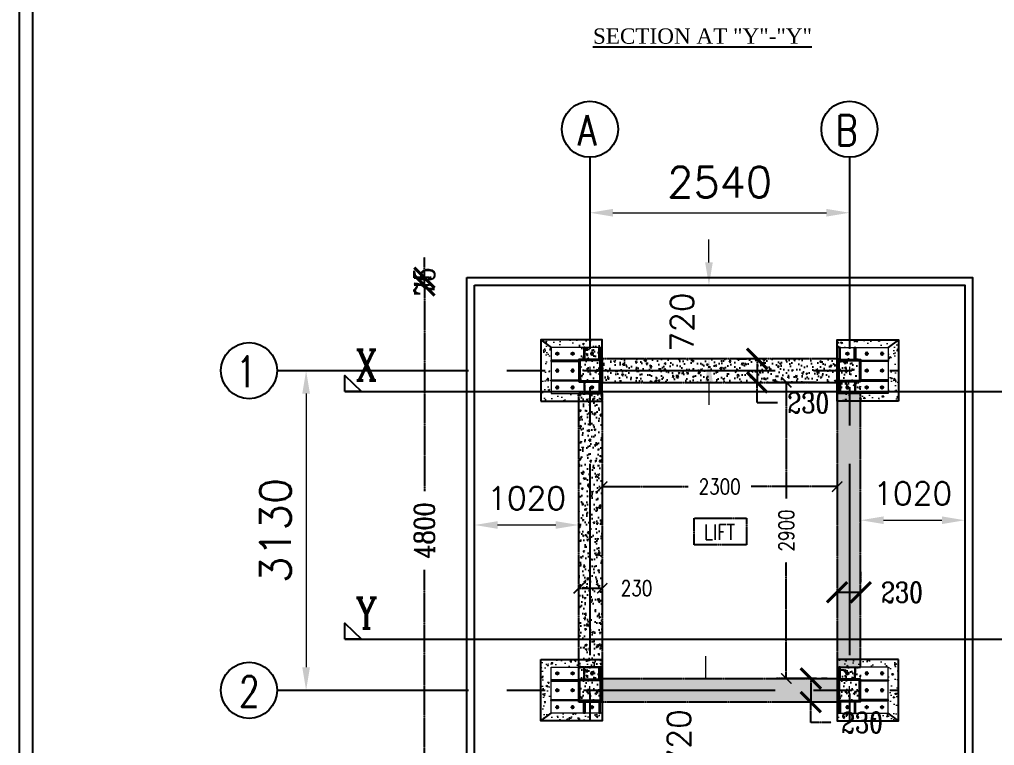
# Model space of a CAD drawing. Header units: millimetres. Extents: x 718890 to 734392, y -300108 to -278291.
# Drawn here: x 718890 to 728436, y -296239 to -289130 of the extents above; entities that cross this region are included whole.
import ezdxf
from ezdxf.enums import TextEntityAlignment as Align
from ezdxf.lldxf.tags import DXFTag

# ---------------------------------------------------------------- set-up
doc = ezdxf.new("R2010")
doc.units = ezdxf.units.MM
doc.header["$MEASUREMENT"] = 0
doc.header["$PDMODE"] = 2
doc.linetypes.add('CENTER', pattern=[2, 1.25, -0.25, 0.25, -0.25])
doc.linetypes.add('CENTER2', pattern=[1.125, 0.75, -0.125, 0.125, -0.125])
for name, color, linetype in [('CEN', 1, 'CENTER2'), ('col', 7, 'Continuous'), ('COLUMN', 1, 'Continuous'), ('HATCH', 8, 'Continuous')]:
    doc.layers.add(name, color=color, linetype=linetype)
for name, color, linetype, lineweight in [('CENTER.', 1, 'CENTER', 15), ('COL.', 6, 'Continuous', 25), ('DIM', 37, 'Continuous', 13), ('FOOTING', 6, 'Continuous', 18), ('Grid', 8, 'Continuous', 9), ('PCC', 4, 'Continuous', 30), ('PLATE.', 1, 'Continuous', 20), ('TEXT', 7, 'Continuous', 15)]:
    doc.layers.add(name, color=color, linetype=linetype, lineweight=lineweight)
doc.styles.add('ROMANS', font='complex.shx', dxfattribs={"width": 0.8})
doc.styles.add('RS', font='romans.shx')
doc.styles.add('simlex -0.8', font='simplex8.shx', dxfattribs={"width": 0.8})
doc.styles.add('text', font='complex.shx', dxfattribs={"width": 0.8})
doc.styles.add('TIMESNEWROMAN', font='times.ttf')
tags = doc.linetypes.add('HIDDEN', pattern=[0.375, 0.25, -0.125]).pattern_tags.tags
tags[6:7] = [DXFTag(74, 4), DXFTag(75, 0), DXFTag(340, '0'), DXFTag(46, 1.0), DXFTag(50, 0.0), DXFTag(44, 0.0), DXFTag(45, 0.0)]
tags[4:5] = [DXFTag(74, 4), DXFTag(75, 0), DXFTag(340, '0'), DXFTag(46, 1.0), DXFTag(50, 0.0), DXFTag(44, 0.0), DXFTag(45, 0.0)]
doc.dimstyles.new('DIM-150', dxfattribs={"dimscale": 150, "dimtxt": 3, "dimasz": 2, "dimexe": 0.625, "dimexo": 0.625, "dimgap": 1, "dimtad": 1, "dimdec": 0, "dimzin": 0, "dimdsep": 46, "dimtxsty": 'RS', "dimcen": 1.5, "dimclrd": 5, "dimclre": 5, "dimclrt": 6, "dimadec": 0, "dimazin": 0, "dimtfac": 1, "dimtdec": 0, "dimtofl": 0, "dimtmove": 0, "dimatfit": 3, "dimfxl": 1, "dimtolj": 1, "dimtzin": 0, "dimlwd": -1, "dimlwe": -1, "dimarcsym": 0})
doc.dimstyles.new('ROMANS', dxfattribs={"dimscale": 100, "dimtxt": 2, "dimasz": 2, "dimexe": 1, "dimexo": 2, "dimgap": 1, "dimtad": 0, "dimtoh": 1, "dimdec": 0, "dimdsep": 46, "dimtxsty": 'ROMANS', "dimblk": 'ARCHTICK', "dimcen": 0, "dimclrd": 8, "dimclre": 8, "dimclrt": 6, "dimadec": 0, "dimazin": 0, "dimtfac": 1, "dimtdec": 0, "dimtix": 1, "dimtmove": 1, "dimatfit": 3, "dimldrblk": 'ARCHTICK', "dimfxl": 1, "dimtolj": 1, "dimtzin": 0, "dimarcsym": 0})
pattern_1 = [(70, (32296.87, -4498.11), (-77.529693, 131.87473), [15, -165]), (15, (32296.87, -4498.11), (61.563626, 169.144672), [12, -132]), (120.451445, (32308.46, -4495), (-139.09332, -37.269942), [12.748038, -140.228422]), (66.1842, (32283.19, -4460.52), (-102.872525, 205.112867), [22.5, -247.5]), (11.1842, (32283.19, -4460.52), (109.02535, 247.009055), [18, -198]), (116.635645, (32300.84, -4457.03), (-211.897875, -41.89619), [19.12206, -210.342634]), (41, (32305.4, -4463.08), (-3.87486, 152.927378), [15, -165]), (346, (32305.4, -4463.08), (135.847724, 118.090625), [12, -132]), (91.451445, (32317.04, -4465.98), (-139.722585, 34.836753), [12.748038, -140.228422]), (57.5, (32296.87, -4498.11), (-20.4859755, 63.3953627), [0, -130.4, 0, -134, 0, -132.5]), (27.5, (32296.87, -4498.11), (22.4615506, 92.120171), [0, -76.4, 0, -127.4, 0, -50.5]), (347.5, (32254.957, -4513.366), (101.868645, 32.276676), [0, -50, 0, -156, 0, -207]), (337.5, (32236.16, -4520.21), (102.755564, 58.705866), [0, -65, 0, -103.6, 0, -147])]

# ---------------------------------------------------------------- blocks, each defined once
blk = doc.blocks.new('*D72')
at = {"layer": 'DEFPOINTS', "color": 0, "ltscale": 0.5, "transparency": 16777216}
for p in [(727015.4, -291022.5), (724475.4, -291446.3), (727015.4, -291446.3)]:
    blk.add_point(p, dxfattribs=at)
at = {"layer": 'Grid', "color": 5, "ltscale": 0.5, "transparency": 16777216}
for p, q in [((724475.4, -291352.6), (724475.4, -290928.7)), ((727015.4, -291352.6), (727015.4, -290928.7)), ((724700.4, -291022.5), (726790.4, -291022.5))]:
    blk.add_line(p, q, dxfattribs=at)
for points in [[(724700.4, -290985), (724700.4, -291060), (724475.4, -291022.5)], [(726790.4, -290985), (726790.4, -291060), (727015.4, -291022.5)]]:
    blk.add_solid(points, dxfattribs=at)
at = {"layer": 'Grid', "color": 6, "lineweight": -3, "ltscale": 0.5, "transparency": 16777216, "insert": (725745.4, -290722.5), "char_height": 300, "attachment_point": 5, "style": 'RS'}
blk.add_mtext('\\A1;2540', dxfattribs=at)
blk = doc.blocks.new('*D73')
at = {"layer": 'DEFPOINTS', "color": 0, "ltscale": 0.5, "transparency": 16777216}
for p in [(722942.2, -292568.1), (721696.2, -295698.1), (722902.6, -295698.1)]:
    blk.add_point(p, dxfattribs=at)
at = {"layer": 'Grid', "color": 5, "ltscale": 0.5, "transparency": 16777216}
for p, q in [((722848.5, -292568.1), (721602.5, -292568.1)), ((721696.2, -292793.1), (721696.2, -295473.1)), ((722808.9, -295698.1), (721602.5, -295698.1))]:
    blk.add_line(p, q, dxfattribs=at)
for points in [[(721658.7, -292793.1), (721733.7, -292793.1), (721696.2, -292568.1)], [(721658.7, -295473.1), (721733.7, -295473.1), (721696.2, -295698.1)]]:
    blk.add_solid(points, dxfattribs=at)
at = {"layer": 'Grid', "color": 6, "lineweight": -3, "ltscale": 0.5, "transparency": 16777216, "insert": (721396.2, -294133.1), "char_height": 300, "attachment_point": 5, "rotation": 90, "style": 'RS'}
blk.add_mtext('\\A1;3130', dxfattribs=at)
blk = doc.blocks.new('A$C7E102109')
blk.add_circle((0, 0), 11)
at = {"layer": 'CENTER.'}
for p, q in [((-19.25, 0), (19.25, 0)), ((0, 19.25), (0, -19.25))]:
    blk.add_line(p, q, dxfattribs=at)
blk = doc.blocks.new('A$C804251d2')
at = {"layer": 'CENTER.'}
for p, q in [((-40.5, 0), (40.5, 0)), ((0, 40.5), (0, -40.5))]:
    blk.add_line(p, q, dxfattribs=at)
at = {"layer": 'COL.', "color": 3}
for points in [[(-110, -110), (110, -110), (110, 110), (-110, 110)], [(-100, -100), (100, -100), (100, 100), (-100, 100)]]:
    blk.add_lwpolyline(points, close=True, dxfattribs=at)
blk = doc.blocks.new('A$Cd4010b4f')
at = {"lineweight": 0}
h = blk.add_hatch(dxfattribs=at)
h.set_pattern_fill('AR-CONC', color=251, style=0)
h.set_pattern_definition([(50, (-2650.02, -4343.46), (182.1847, -15.939), [19.05, -209.55]), (355, (-2650.02, -4343.46), (-35.2434, 191.057), [15.24, -167.6406]), (100.4514, (-2634.84, -4344.79), (146.941, 175.118), [16.19, -178.09]), (46.184, (-2650.02, -4292.66), (271.079, -42.042), [28.575, -314.325]), (96.6356, (-2627.43, -4296.16), (237.404, 247.426), [24.285, -267.136]), (351.184, (-2650.02, -4292.66), (237.404, 247.426), [22.86, -251.46]), (21, (-2624.62, -4305.36), (151.6144, -102.265), [19.05, -209.55]), (326, (-2624.62, -4305.36), (61.802, 184.188), [15.24, -167.64]), (71.4514, (-2611.99, -4313.88), (213.4164, 81.923), [16.19, -178.09]), (37.5, (-2650.023, -4343.46), (3.0886, 84.555), [0, -165.608, 0, -170.18, 0, -168.275]), (7.5, (-2650.02, -4343.46), (66.8197, 100.1806), [0, -97.028, 0, -161.798, 0, -64.135]), (327.5, (-2706.665, -4343.46), (135.5906, -5.72874), [0, -63.5, 0, -198.12, 0, -262.89]), (317.5, (-2732.07, -4343.46), (148.1292, 25.4265), [0, -82.55, 0, -131.572, 0, -186.69])])
h.paths.add_polyline_path([(120, 300), (-467.5, 300), (-392.5, 225), (120, 225)])
h.paths.add_polyline_path([(-380, 225), (-480, 300), (-480, -300), (-380, -225)])
h.paths.add_polyline_path([(120, -225), (-380, -225), (-455, -300), (120, -300)])
at = {"layer": 'COL.'}
h = blk.add_hatch(dxfattribs=at)
h.set_pattern_fill('ANSI31', color=252, scale=19, style=0)
h.set_pattern_definition([(45, (-282509.7268, -52155.0673), (-1.679378605, 1.679378605), [])])
h.paths.add_polyline_path([(-59, 110), (-51, 110), (-51, 225), (-59, 225)])
h = blk.add_hatch(dxfattribs=at)
h.set_pattern_fill('ANSI31', color=252, scale=19, style=0)
h.set_pattern_definition([(45, (-282509.7268, -52145.0673), (-1.679378605, 1.679378605), [])])
h.paths.add_polyline_path([(99, 110), (91, 110), (91, 225), (99, 225)])
h = blk.add_hatch(dxfattribs=at)
h.set_pattern_fill('ANSI31', color=252, scale=19, style=0)
h.set_pattern_definition([(135, (52100.0673, -282358.7268), (-1.679378605, -1.679378605), [])])
h.paths.add_polyline_path([(-110, 92), (-110, 100), (-380, 100), (-380, 92)])
h = blk.add_hatch(dxfattribs=at)
h.set_pattern_fill('ANSI31', color=252, scale=19, style=0)
h.set_pattern_definition([(225, (52100.0673, 282358.7268), (-1.679378605, 1.679378605), [])])
h.paths.add_polyline_path([(-110, -100), (-110, -92), (-380, -92), (-380, -100)])
h = blk.add_hatch(dxfattribs=at)
h.set_pattern_fill('ANSI31', color=252, scale=19, style=0)
h.set_pattern_definition([(315, (-282509.7268, 52130.0673), (-1.679378605, -1.679378605), [])])
h.paths.add_polyline_path([(-59, -110), (-51, -110), (-51, -225), (-59, -225)])
h = blk.add_hatch(dxfattribs=at)
h.set_pattern_fill('ANSI31', color=252, scale=19, style=0)
h.set_pattern_definition([(315, (-282509.7268, 52120.0673), (-1.679378605, -1.679378605), [])])
h.paths.add_polyline_path([(99, -110), (91, -110), (91, -225), (99, -225)])
at = {"color": 253}
blk.add_line((-480, 300), (-380, 225), dxfattribs=at)
at = {"color": 251, "lineweight": -3}
blk.add_lwpolyline([(-480, -300), (120, -300), (120, 300), (-480, 300)], close=True, dxfattribs=at)
at = {"color": 6}
for points in [[(-59, 110), (-51, 110), (-51, 225), (-59, 225)], [(99, 110), (91, 110), (91, 225), (99, 225)], [(-110, 92), (-110, 100), (-380, 100), (-380, 92)], [(-110, -92), (-110, -100), (-380, -100), (-380, -92)], [(99, -110), (91, -110), (91, -225), (99, -225)]]:
    blk.add_lwpolyline(points, close=True, dxfattribs=at)
at = {"layer": 'PLATE.'}
blk.add_lwpolyline([(-380, -225), (120, -225), (120, 225), (-380, 225)], close=True, dxfattribs=at)
for name, p in [('A$C7E102109', (-320, 165)), ('A$C7E102109', (-170, 165)), ('A$C804251d2', (0, 0))]:
    blk.add_blockref(name, p)
at = {"xscale": -1}
blk.add_blockref('A$C7E102109', (20, 165), dxfattribs=at)
for p, rotation in [((-320, 0), 90), ((-170, 0), 90), ((-320, -165), 180), ((-170, -165), 180)]:
    blk.add_blockref('A$C7E102109', p, dxfattribs=dict(at, rotation=rotation))
at = {"rotation": 180}
blk.add_blockref('A$C7E102109', (20, -165), dxfattribs=at)
blk = doc.blocks.new('*D74')
at = {"layer": 'DEFPOINTS', "color": 0, "ltscale": 0.5, "transparency": 16777216}
for p in [(727125.4, -293938.1), (728145.4, -293938.1), (728145.4, -294033.1)]:
    blk.add_point(p, dxfattribs=at)
at = {"layer": 'Grid', "color": 5, "ltscale": 0.5, "transparency": 16777216}
for p, q in [((727125.4, -294031.9), (727125.4, -294126.9)), ((727350.4, -294033.1), (727920.4, -294033.1)), ((728145.4, -294031.9), (728145.4, -294126.9))]:
    blk.add_line(p, q, dxfattribs=at)
for points in [[(727350.4, -293995.6), (727350.4, -294070.6), (727125.4, -294033.1)], [(727920.4, -293995.6), (727920.4, -294070.6), (728145.4, -294033.1)]]:
    blk.add_solid(points, dxfattribs=at)
at = {"layer": 'Grid', "color": 6, "lineweight": -3, "ltscale": 0.5, "transparency": 16777216, "insert": (727635.4, -293770.6), "char_height": 225, "attachment_point": 5, "style": 'RS'}
blk.add_mtext('\\A1;1020', dxfattribs=at)
blk = doc.blocks.new('*D75')
at = {"layer": 'DEFPOINTS', "color": 0, "ltscale": 0.5, "transparency": 16777216}
for p in [(723345.4, -293864.7), (724365.4, -293864.7), (724365.4, -294079.7)]:
    blk.add_point(p, dxfattribs=at)
at = {"layer": 'Grid', "color": 5, "ltscale": 0.5, "transparency": 16777216}
for p, q in [((723345.4, -293958.4), (723345.4, -294173.4)), ((724365.4, -293958.4), (724365.4, -294173.4)), ((723570.4, -294079.7), (724140.4, -294079.7))]:
    blk.add_line(p, q, dxfattribs=at)
for points in [[(723570.4, -294042.2), (723570.4, -294117.2), (723345.4, -294079.7)], [(724140.4, -294042.2), (724140.4, -294117.2), (724365.4, -294079.7)]]:
    blk.add_solid(points, dxfattribs=at)
at = {"layer": 'Grid', "color": 6, "lineweight": -3, "ltscale": 0.5, "transparency": 16777216, "insert": (723855.4, -293817.2), "char_height": 225, "attachment_point": 5, "style": 'RS'}
blk.add_mtext('\\A1;1020', dxfattribs=at)
blk = doc.blocks.new('*D76')
at = {"layer": 'DEFPOINTS', "color": 0, "ltscale": 0.5, "transparency": 16777216}
for p in [(725640.4, -291733.1), (725745.4, -291733.1), (725745.4, -292453.1)]:
    blk.add_point(p, dxfattribs=at)
at = {"layer": 'Grid', "color": 5, "ltscale": 0.5, "transparency": 16777216}
for p, q in [((725640.4, -291508.1), (725640.4, -291283.1)), ((725651.7, -291733.1), (725546.7, -291733.1)), ((725651.7, -292453.1), (725546.7, -292453.1)), ((725640.4, -292678.1), (725640.4, -292903.1))]:
    blk.add_line(p, q, dxfattribs=at)
for points in [[(725602.9, -291508.1), (725677.9, -291508.1), (725640.4, -291733.1)], [(725602.9, -292678.1), (725677.9, -292678.1), (725640.4, -292453.1)]]:
    blk.add_solid(points, dxfattribs=at)
at = {"layer": 'Grid', "color": 6, "lineweight": -3, "ltscale": 0.5, "transparency": 16777216, "insert": (725377.9, -292093.1), "char_height": 225, "attachment_point": 5, "rotation": 90, "style": 'RS'}
blk.add_mtext('\\A1;720', dxfattribs=at)
blk = doc.blocks.new('*D77')
at = {"layer": 'DEFPOINTS', "color": 0, "ltscale": 0.5, "transparency": 16777216}
for p in [(725904.8, -295813.1), (725609.8, -296533.1), (725904.8, -296533.1)]:
    blk.add_point(p, dxfattribs=at)
at = {"layer": 'Grid', "color": 5, "ltscale": 0.5, "transparency": 16777216}
for p, q in [((725609.8, -295588.1), (725609.8, -295363.1)), ((725811.1, -295813.1), (725516.1, -295813.1)), ((725811.1, -296533.1), (725516.1, -296533.1)), ((725609.8, -296758.1), (725609.8, -296983.1))]:
    blk.add_line(p, q, dxfattribs=at)
for points in [[(725572.3, -295588.1), (725647.3, -295588.1), (725609.8, -295813.1)], [(725572.3, -296758.1), (725647.3, -296758.1), (725609.8, -296533.1)]]:
    blk.add_solid(points, dxfattribs=at)
at = {"layer": 'Grid', "color": 6, "lineweight": -3, "ltscale": 0.5, "transparency": 16777216, "insert": (725347.3, -296173.1), "char_height": 225, "attachment_point": 5, "rotation": 90, "style": 'RS'}
blk.add_mtext('\\A1;720', dxfattribs=at)
blk = doc.blocks.new('_ArchTick')
at = {"color": 0, "linetype": 'ByBlock', "const_width": 0.15}
blk.add_lwpolyline([(-0.5, -0.5), (0.5, 0.5)], dxfattribs=at)
blk = doc.blocks.new('*D94')
at = {"layer": 'CEN', "color": 8, "lineweight": -2, "ltscale": 0.5, "transparency": 16777216}
for p, q in [((726895.4, -294538.5), (726895.4, -294638.5)), ((727125.4, -294538.5), (727125.4, -294638.5)), ((726895.4, -294738.5), (727125.4, -294738.5))]:
    blk.add_line(p, q, dxfattribs=at)
at = {"layer": 'DEFPOINTS', "color": 0, "ltscale": 0.5, "transparency": 16777216}
for p in [(726895.4, -294738.5), (727125.4, -294738.5), (727125.4, -294738.5)]:
    blk.add_point(p, dxfattribs=at)
at = {"layer": 'CEN', "color": 8, "lineweight": -2, "ltscale": 0.5, "transparency": 16777216, "xscale": 200, "yscale": 200, "zscale": 200, "rotation": 180}
blk.add_blockref('_ArchTick', (726895.4, -294738.5), dxfattribs=at)
at = {"layer": 'CEN', "color": 8, "lineweight": -2, "ltscale": 0.5, "transparency": 16777216, "xscale": 200, "yscale": 200, "zscale": 200}
blk.add_blockref('_ArchTick', (727125.4, -294738.5), dxfattribs=at)
at = {"layer": 'CEN', "color": 6, "lineweight": -3, "ltscale": 0.5, "transparency": 16777216, "insert": (727530.4, -294738.5), "char_height": 200, "attachment_point": 5, "style": 'ROMANS'}
blk.add_mtext('\\A1;230', dxfattribs=at)
blk = doc.blocks.new('*D95')
at = {"layer": 'CEN', "color": 8, "lineweight": -2, "ltscale": 0.5, "transparency": 16777216}
for p, q in [((724365.4, -294569.6), (724365.4, -294599.6)), ((724595.4, -294569.6), (724595.4, -294599.6)), ((724365.4, -294699.6), (724595.4, -294699.6))]:
    blk.add_line(p, q, dxfattribs=at)
at = {"layer": 'DEFPOINTS', "color": 0, "ltscale": 0.5, "transparency": 16777216}
for p in [(724595.4, -294699.6), (724365.4, -294769.6), (724595.4, -294769.6)]:
    blk.add_point(p, dxfattribs=at)
at = {"layer": 'CEN', "color": 8, "lineweight": -2, "ltscale": 0.5, "transparency": 16777216, "xscale": 100, "yscale": 100, "zscale": 100, "rotation": 180}
blk.add_blockref('_ArchTick', (724365.4, -294699.6), dxfattribs=at)
at = {"layer": 'CEN', "color": 8, "lineweight": -2, "ltscale": 0.5, "transparency": 16777216, "xscale": 100, "yscale": 100, "zscale": 100}
blk.add_blockref('_ArchTick', (724595.4, -294699.6), dxfattribs=at)
at = {"layer": 'CEN', "color": 6, "lineweight": -3, "ltscale": 0.5, "transparency": 16777216, "insert": (724931.3, -294699.1), "char_height": 150, "attachment_point": 5, "style": 'ROMANS'}
blk.add_mtext('\\A1;230', dxfattribs=at)
blk = doc.blocks.new('*D96')
at = {"layer": 'CEN', "color": 8, "lineweight": -2, "ltscale": 0.5, "transparency": 16777216}
for p, q in [((725911.9, -292453.1), (726011.9, -292453.1)), ((726111.9, -292453.1), (726111.9, -292683.1)), ((725911.9, -292683.1), (726011.9, -292683.1)), ((726111.9, -292883.1), (726111.9, -292683.1)), ((726311.9, -292883.1), (726111.9, -292883.1))]:
    blk.add_line(p, q, dxfattribs=at)
at = {"layer": 'DEFPOINTS', "color": 0, "ltscale": 0.5, "transparency": 16777216}
for p in [(726111.9, -292453.1), (726111.9, -292683.1), (726111.9, -292683.1)]:
    blk.add_point(p, dxfattribs=at)
at = {"layer": 'CEN', "color": 8, "lineweight": -2, "ltscale": 0.5, "transparency": 16777216, "xscale": 200, "yscale": 200, "zscale": 200}
for p, rotation in [((726111.9, -292453.1), 90), ((726111.9, -292683.1), 270)]:
    blk.add_blockref('_ArchTick', p, dxfattribs=dict(at, rotation=rotation))
at = {"layer": 'CEN', "color": 6, "lineweight": -3, "ltscale": 0.5, "transparency": 16777216, "insert": (726613.8, -292883.1), "char_height": 200, "attachment_point": 5, "style": 'ROMANS'}
blk.add_mtext('\\A1;230', dxfattribs=at)
blk = doc.blocks.new('*D97')
at = {"layer": 'CEN', "color": 8, "lineweight": -2, "ltscale": 0.5, "transparency": 16777216}
for p, q in [((726637.6, -295583.1), (726637.6, -295813.1)), ((726797.6, -295583.1), (726737.6, -295583.1)), ((726637.6, -296013.1), (726637.6, -295813.1)), ((726797.6, -295813.1), (726737.6, -295813.1)), ((726837.6, -296013.1), (726637.6, -296013.1))]:
    blk.add_line(p, q, dxfattribs=at)
at = {"layer": 'DEFPOINTS', "color": 0, "ltscale": 0.5, "transparency": 16777216}
for p in [(726597.6, -295583.1), (726597.6, -295813.1), (726637.6, -295813.1)]:
    blk.add_point(p, dxfattribs=at)
at = {"layer": 'CEN', "color": 8, "lineweight": -2, "ltscale": 0.5, "transparency": 16777216, "xscale": 200, "yscale": 200, "zscale": 200}
for p, rotation in [((726637.6, -295583.1), 90), ((726637.6, -295813.1), 270)]:
    blk.add_blockref('_ArchTick', p, dxfattribs=dict(at, rotation=rotation))
at = {"layer": 'CEN', "color": 6, "lineweight": -3, "ltscale": 0.5, "transparency": 16777216, "insert": (727139.5, -296013.1), "char_height": 200, "attachment_point": 5, "style": 'ROMANS'}
blk.add_mtext('\\A1;230', dxfattribs=at)
blk = doc.blocks.new('*D142')
at = {"layer": 'CEN', "color": 8, "lineweight": -2, "ltscale": 0.5, "transparency": 16777216}
for p, q in [((722924.8, -291733.1), (722754.8, -291733.1)), ((722854.8, -291733.1), (722854.8, -293747.4)), ((722854.8, -296533.1), (722854.8, -294518.8)), ((722924.8, -296533.1), (722754.8, -296533.1))]:
    blk.add_line(p, q, dxfattribs=at)
at = {"layer": 'DEFPOINTS', "color": 0, "ltscale": 0.5, "transparency": 16777216}
for p in [(722854.8, -291733.1), (723345.4, -291733.1), (723345.4, -296533.1)]:
    blk.add_point(p, dxfattribs=at)
at = {"layer": 'CEN', "color": 8, "lineweight": -2, "ltscale": 0.5, "transparency": 16777216, "xscale": 200, "yscale": 200, "zscale": 200}
for p, rotation in [((722854.8, -291733.1), 90), ((722854.8, -296533.1), 270)]:
    blk.add_blockref('_ArchTick', p, dxfattribs=dict(at, rotation=rotation))
at = {"layer": 'CEN', "color": 6, "lineweight": -3, "ltscale": 0.5, "transparency": 16777216, "insert": (722854.8, -294133.1), "char_height": 200, "attachment_point": 5, "rotation": 90, "style": 'ROMANS'}
blk.add_mtext('\\A1;4800', dxfattribs=at)
blk = doc.blocks.new('*D143')
at = {"layer": 'CEN', "color": 8, "lineweight": -2, "ltscale": 0.5, "transparency": 16777216}
for p, q in [((722854.8, -291658.1), (722854.8, -291458.1)), ((722924.8, -291658.1), (722754.8, -291658.1)), ((722854.8, -291733.1), (722854.8, -291658.1)), ((722924.8, -291733.1), (722754.8, -291733.1)), ((722854.8, -291733.1), (722854.8, -291933.1))]:
    blk.add_line(p, q, dxfattribs=at)
at = {"layer": 'DEFPOINTS', "color": 0, "ltscale": 0.5, "transparency": 16777216}
for p in [(722854.8, -291658.1), (723270.4, -291658.1), (723345.4, -291733.1)]:
    blk.add_point(p, dxfattribs=at)
at = {"layer": 'CEN', "color": 8, "lineweight": -2, "ltscale": 0.5, "transparency": 16777216, "xscale": 200, "yscale": 200, "zscale": 200}
for p, rotation in [((722854.8, -291658.1), 270), ((722854.8, -291733.1), 90)]:
    blk.add_blockref('_ArchTick', p, dxfattribs=dict(at, rotation=rotation))
at = {"layer": 'CEN', "color": 6, "lineweight": -3, "ltscale": 0.5, "transparency": 16777216, "insert": (722854.8, -291695.6), "char_height": 200, "attachment_point": 5, "rotation": 90, "style": 'ROMANS'}
blk.add_mtext('\\A1;75', dxfattribs=at)
blk = doc.blocks.new('*D145')
at = {"layer": 'CEN', "color": 8, "lineweight": -2, "ltscale": 0.5, "transparency": 16777216}
for p, q in [((724595.4, -293704.2), (725436.8, -293704.2)), ((726895.4, -293704.2), (726054, -293704.2)), ((724595.4, -293724.3), (724595.4, -293804.2)), ((726895.4, -293724.3), (726895.4, -293804.2))]:
    blk.add_line(p, q, dxfattribs=at)
at = {"layer": 'DEFPOINTS', "color": 0, "ltscale": 0.5, "transparency": 16777216}
for p in [(724595.4, -293524.3), (726895.4, -293524.3), (726895.4, -293704.2)]:
    blk.add_point(p, dxfattribs=at)
at = {"layer": 'CEN', "color": 8, "lineweight": -2, "ltscale": 0.5, "transparency": 16777216, "xscale": 100, "yscale": 100, "zscale": 100, "rotation": 180}
blk.add_blockref('_ArchTick', (724595.4, -293704.2), dxfattribs=at)
at = {"layer": 'CEN', "color": 8, "lineweight": -2, "ltscale": 0.5, "transparency": 16777216, "xscale": 100, "yscale": 100, "zscale": 100}
blk.add_blockref('_ArchTick', (726895.4, -293704.2), dxfattribs=at)
at = {"layer": 'CEN', "color": 6, "lineweight": -3, "ltscale": 0.5, "transparency": 16777216, "insert": (725745.4, -293704.2), "char_height": 150, "attachment_point": 5, "style": 'ROMANS'}
blk.add_mtext('\\A1;2300', dxfattribs=at)
blk = doc.blocks.new('*D146')
at = {"layer": 'CEN', "color": 8, "lineweight": -2, "ltscale": 0.5, "transparency": 16777216}
for p, q in [((726695.4, -292683.1), (726297.8, -292683.1)), ((726397.8, -292683.1), (726397.8, -293821.7)), ((726397.8, -295583.1), (726397.8, -294444.5)), ((726695.4, -295583.1), (726297.8, -295583.1))]:
    blk.add_line(p, q, dxfattribs=at)
at = {"layer": 'DEFPOINTS', "color": 0, "ltscale": 0.5, "transparency": 16777216}
for p in [(726895.4, -292683.1), (726397.8, -295583.1), (726895.4, -295583.1)]:
    blk.add_point(p, dxfattribs=at)
at = {"layer": 'CEN', "color": 8, "lineweight": -2, "ltscale": 0.5, "transparency": 16777216, "xscale": 100, "yscale": 100, "zscale": 100}
for p, rotation in [((726397.8, -292683.1), 90), ((726397.8, -295583.1), 270)]:
    blk.add_blockref('_ArchTick', p, dxfattribs=dict(at, rotation=rotation))
at = {"layer": 'CEN', "color": 6, "lineweight": -3, "ltscale": 0.5, "transparency": 16777216, "insert": (726397.8, -294133.1), "char_height": 150, "attachment_point": 5, "rotation": 90, "style": 'ROMANS'}
blk.add_mtext('\\A1;2900', dxfattribs=at)

msp = doc.modelspace()

# ---------------------------------------------------------------- hatches: boundary and pattern name
at = {"layer": 'HATCH', "lineweight": -3}
h = msp.add_hatch(dxfattribs=at)
h.set_pattern_fill('CONCRETE2', color=256, scale=250, angle=20)
h.set_pattern_definition([(70, (32296.87, -1348.5), (-77.529693, 131.87473), [15, -165]), (15, (32296.87, -1348.5), (61.563626, 169.144672), [12, -132]), (120.451445, (32308.46, -1345.4), (-139.09332, -37.269942), [12.748038, -140.228422]), (66.1842, (32283.19, -1310.91), (-102.872525, 205.112867), [22.5, -247.5]), (11.1842, (32283.19, -1310.91), (109.02535, 247.009055), [18, -198]), (116.635645, (32300.84, -1307.42), (-211.897875, -41.89619), [19.12206, -210.342634]), (41, (32305.4, -1313.47), (-3.87486, 152.927378), [15, -165]), (346, (32305.4, -1313.47), (135.847724, 118.090625), [12, -132]), (91.451445, (32317.04, -1316.37), (-139.722585, 34.836753), [12.748038, -140.228422]), (57.5, (32296.87, -1348.5), (-20.4859755, 63.3953627), [0, -130.4, 0, -134, 0, -132.5]), (27.5, (32296.87, -1348.5), (22.4615506, 92.120171), [0, -76.4, 0, -127.4, 0, -50.5]), (347.5, (32254.957, -1363.755), (101.868645, 32.276676), [0, -50, 0, -156, 0, -207]), (337.5, (32236.16, -1370.595), (102.755564, 58.705866), [0, -65, 0, -103.6, 0, -147])])
h.paths.add_polyline_path([(724595.4, -292323.5), (724365.4, -292323.5), (724365.4, -292663.5), (724595.4, -292663.5)])
h = msp.add_hatch(dxfattribs=at)
h.set_pattern_fill('CONCRETE2', color=256, scale=250, angle=20)
h.set_pattern_definition([(70, (32301.87, -4498.11), (-77.529693, 131.87473), [15, -165]), (15, (32301.87, -4498.11), (61.563626, 169.144672), [12, -132]), (120.451445, (32313.46, -4495), (-139.09332, -37.269942), [12.748038, -140.228422]), (66.1842, (32288.19, -4460.52), (-102.872525, 205.112867), [22.5, -247.5]), (11.1842, (32288.19, -4460.52), (109.02535, 247.009055), [18, -198]), (116.635645, (32305.84, -4457.03), (-211.897875, -41.89619), [19.12206, -210.342634]), (41, (32310.4, -4463.08), (-3.87486, 152.927378), [15, -165]), (346, (32310.4, -4463.08), (135.847724, 118.090625), [12, -132]), (91.451445, (32322.04, -4465.98), (-139.722585, 34.836753), [12.748038, -140.228422]), (57.5, (32301.87, -4498.11), (-20.4859755, 63.3953627), [0, -130.4, 0, -134, 0, -132.5]), (27.5, (32301.87, -4498.11), (22.4615506, 92.120171), [0, -76.4, 0, -127.4, 0, -50.5]), (347.5, (32259.957, -4513.366), (101.868645, 32.276676), [0, -50, 0, -156, 0, -207]), (337.5, (32241.16, -4520.21), (102.755564, 58.705866), [0, -65, 0, -103.6, 0, -147])])
h.paths.add_polyline_path([(724595.4, -292683.1), (726895.4, -292683.1), (726895.4, -292453.1), (724595.4, -292453.1)])
h = msp.add_hatch(dxfattribs=at)
h.set_pattern_fill('CONCRETE2', color=256, scale=250, angle=20)
h.set_pattern_definition([(70, (34826.87, -1478.11), (-77.529693, 131.87473), [15, -165]), (15, (34826.87, -1478.11), (61.563626, 169.144672), [12, -132]), (120.451445, (34838.46, -1475), (-139.09332, -37.269942), [12.748038, -140.228422]), (66.1842, (34813.19, -1440.52), (-102.872525, 205.112867), [22.5, -247.5]), (11.1842, (34813.19, -1440.52), (109.02535, 247.009055), [18, -198]), (116.635645, (34830.84, -1437.03), (-211.897875, -41.89619), [19.12206, -210.342634]), (41, (34835.4, -1443.08), (-3.87486, 152.927378), [15, -165]), (346, (34835.4, -1443.08), (135.847724, 118.090625), [12, -132]), (91.451445, (34847.04, -1445.98), (-139.722585, 34.836753), [12.748038, -140.228422]), (57.5, (34826.87, -1478.11), (-20.4859755, 63.3953627), [0, -130.4, 0, -134, 0, -132.5]), (27.5, (34826.87, -1478.11), (22.4615506, 92.120171), [0, -76.4, 0, -127.4, 0, -50.5]), (347.5, (34784.957, -1493.366), (101.868645, 32.276676), [0, -50, 0, -156, 0, -207]), (337.5, (34766.16, -1500.21), (102.755564, 58.705866), [0, -65, 0, -103.6, 0, -147])])
h.paths.add_polyline_path([(727125.4, -292453.1), (726895.4, -292453.1), (726895.4, -292793.1), (727125.4, -292793.1)])
h = msp.add_hatch(dxfattribs=at)
h.set_pattern_fill('CONCRETE2', color=256, scale=250, angle=20)
h.set_pattern_definition(pattern_1)
h.paths.add_polyline_path([(724365.4, -292793.1), (724595.4, -292793.1), (724595.4, -295473.1), (724365.4, -295473.1)])
h = msp.add_hatch(dxfattribs=at)
h.set_pattern_fill('CONCRETE2', color=256, scale=250, angle=20)
h.set_pattern_definition([(70, (32306.87, -4498.11), (-77.529693, 131.87473), [15, -165]), (15, (32306.87, -4498.11), (61.563626, 169.144672), [12, -132]), (120.451445, (32318.46, -4495), (-139.09332, -37.269942), [12.748038, -140.228422]), (66.1842, (32293.19, -4460.52), (-102.872525, 205.112867), [22.5, -247.5]), (11.1842, (32293.19, -4460.52), (109.02535, 247.009055), [18, -198]), (116.635645, (32310.84, -4457.03), (-211.897875, -41.89619), [19.12206, -210.342634]), (41, (32315.4, -4463.08), (-3.87486, 152.927378), [15, -165]), (346, (32315.4, -4463.08), (135.847724, 118.090625), [12, -132]), (91.451445, (32327.04, -4465.98), (-139.722585, 34.836753), [12.748038, -140.228422]), (57.5, (32306.87, -4498.11), (-20.4859755, 63.3953627), [0, -130.4, 0, -134, 0, -132.5]), (27.5, (32306.87, -4498.11), (22.4615506, 92.120171), [0, -76.4, 0, -127.4, 0, -50.5]), (347.5, (32264.957, -4513.366), (101.868645, 32.276676), [0, -50, 0, -156, 0, -207]), (337.5, (32246.16, -4520.21), (102.755564, 58.705866), [0, -65, 0, -103.6, 0, -147])])
h.paths.add_polyline_path([(724595.4, -295583.1), (726895.4, -295583.1), (726895.4, -295813.1), (724595.4, -295813.1)])
h.paths.add_polyline_path([(727125.4, -292793.1), (726895.4, -292793.1), (726895.4, -295473.1), (727125.4, -295473.1)])
h = msp.add_hatch(dxfattribs=at)
h.set_pattern_fill('CONCRETE2', color=256, scale=250, angle=20)
h.set_pattern_definition(pattern_1)
h.paths.add_polyline_path([(724365.4, -295473.1), (724595.4, -295473.1), (724595.4, -295813.1), (724365.4, -295813.1)])
h = msp.add_hatch(dxfattribs=at)
h.set_pattern_fill('CONCRETE2', color=256, scale=250, angle=20)
h.set_pattern_definition([(70, (34826.87, -4498.11), (-77.529693, 131.87473), [15, -165]), (15, (34826.87, -4498.11), (61.563626, 169.144672), [12, -132]), (120.451445, (34838.46, -4495), (-139.09332, -37.269942), [12.748038, -140.228422]), (66.1842, (34813.19, -4460.52), (-102.872525, 205.112867), [22.5, -247.5]), (11.1842, (34813.19, -4460.52), (109.02535, 247.009055), [18, -198]), (116.635645, (34830.84, -4457.03), (-211.897875, -41.89619), [19.12206, -210.342634]), (41, (34835.4, -4463.08), (-3.87486, 152.927378), [15, -165]), (346, (34835.4, -4463.08), (135.847724, 118.090625), [12, -132]), (91.451445, (34847.04, -4465.98), (-139.722585, 34.836753), [12.748038, -140.228422]), (57.5, (34826.87, -4498.11), (-20.4859755, 63.3953627), [0, -130.4, 0, -134, 0, -132.5]), (27.5, (34826.87, -4498.11), (22.4615506, 92.120171), [0, -76.4, 0, -127.4, 0, -50.5]), (347.5, (34784.957, -4513.366), (101.868645, 32.276676), [0, -50, 0, -156, 0, -207]), (337.5, (34766.16, -4520.21), (102.755564, 58.705866), [0, -65, 0, -103.6, 0, -147])])
h.paths.add_polyline_path([(727125.4, -295473.1), (726895.4, -295473.1), (726895.4, -295813.1), (727125.4, -295813.1)])

# ---------------------------------------------------------------- linework, layer by layer
at = {"layer": 'CEN', "color": 6, "lineweight": -3, "ltscale": 0.5}
for points in [[(724595.4, -292683.1), (726895.4, -292683.1), (726895.4, -292453.1), (724595.4, -292453.1)], [(724365.4, -292793.1), (724595.4, -292793.1), (724595.4, -295473.1), (724365.4, -295473.1)], [(727125.4, -292793.1), (726895.4, -292793.1), (726895.4, -295473.1), (727125.4, -295473.1)], [(724595.4, -295583.1), (726895.4, -295583.1), (726895.4, -295813.1), (724595.4, -295813.1)]]:
    msp.add_lwpolyline(points, close=True, dxfattribs=at)
at = {"layer": 'CEN', "color": 18, "lineweight": -3, "ltscale": 0.5, "true_color": 0x000000}
msp.add_lwpolyline([(725495.2, -294012.6), (726006.4, -294012.6), (726006.4, -294273.1), (725495.2, -294273.1)], close=True, dxfattribs=at)
at = {"layer": 'col', "color": 6, "lineweight": -3, "elevation": 743212945.3}
for points in [[(734392.5, -300108.5), (718890.4, -300108.5), (718890.4, -278291.3), (734392.5, -278291.3)], [(734263.1, -299979.1), (719019.8, -299979.1), (719019.8, -278420.7), (734263.1, -278420.7)]]:
    msp.add_lwpolyline(points, close=True, dxfattribs=at)
at = {"layer": 'COLUMN', "color": 18, "lineweight": -3, "ltscale": 0.5, "true_color": 0x000000}
msp.add_line((722076.2, -292772.8), (729516.5, -292772.8), dxfattribs=at)
at = {"layer": 'COLUMN', "color": 250, "lineweight": -3, "ltscale": 0.5}
msp.add_line((722076.2, -295199), (729516.5, -295199), dxfattribs=at)
at = {"layer": 'COLUMN', "color": 18, "lineweight": -3, "ltscale": 0.5, "true_color": 0x000000}
for points in [[(722076.2, -292772.8), (722076.2, -292615.3), (722076.2, -292615.3), (722239.4, -292772.8)], [(722076.2, -295199), (722076.2, -295041.5), (722076.2, -295041.5), (722239.4, -295199)]]:
    msp.add_lwpolyline(points, close=True, dxfattribs=at)
at = {"layer": 'FOOTING', "color": 3, "linetype": 'Continuous', "lineweight": -3, "ltscale": 0.8}
msp.add_lwpolyline([(723345.4, -291733.1), (728145.4, -291733.1), (728145.4, -296533.1), (723345.4, -296533.1)], close=True, dxfattribs=at)
at = {"layer": 'Grid', "color": 8, "linetype": 'CENTER', "lineweight": -3, "ltscale": 1500}
for p, q in [((724475.4, -290479.3), (724475.4, -295998.1)), ((727015.4, -290479.3), (727015.4, -295998.1)), ((721412.5, -292568.1), (727495.4, -292568.1)), ((721412.5, -295698.1), (727495.4, -295698.1))]:
    msp.add_line(p, q, dxfattribs=at)
msp.add_lwpolyline([(724365.4, -295473.1), (724595.4, -295473.1), (724595.4, -295813.1), (724365.4, -295813.1)], close=True, dxfattribs=at)
at = {"layer": 'PCC', "color": 250, "linetype": 'HIDDEN', "lineweight": -3, "ltscale": 750}
msp.add_lwpolyline([(723270.4, -291658.1), (728220.4, -291658.1), (728220.4, -296608.1), (723270.4, -296608.1)], close=True, dxfattribs=at)
at = {"layer": 'TEXT', "color": 18, "linetype": 'ByBlock', "lineweight": -3, "true_color": 0x000000}
for centre in [(724475.4, -290204.5), (727015.4, -290204.5), (721137.7, -292568.1), (721137.7, -295698.1)]:
    msp.add_circle(centre, 274.8, dxfattribs=at)

# ---------------------------------------------------------------- block references
at = {"lineweight": -3}
msp.add_blockref('A$Cd4010b4f', (724475.4, -292568.1), dxfattribs=at)
at = {"lineweight": -3, "xscale": -1}
msp.add_blockref('A$Cd4010b4f', (727015.4, -292568.1), dxfattribs=at)
at = {"lineweight": -3, "xscale": -1, "rotation": 180}
msp.add_blockref('A$Cd4010b4f', (724475.4, -295698.1), dxfattribs=at)
at = {"lineweight": -3, "rotation": 180}
msp.add_blockref('A$Cd4010b4f', (727015.4, -295698.1), dxfattribs=at)

# ---------------------------------------------------------------- texts
at = {"layer": 'DIM', "color": 18, "lineweight": -3, "true_color": 0x000000, "attachment_point": 5, "style": 'text'}
for s, insert, char_height in [('X', (722287.1, -292515.8), 300), ('LIFT', (725745.4, -294150), 150), ('Y', (722287.1, -294942), 300)]:
    msp.add_mtext(s, dxfattribs=dict(at, insert=insert, char_height=char_height))
at = {"layer": 'Grid', "color": 250, "lineweight": -3, "style": 'simlex -0.8', "width": 0.8}
for s, p in [('A', (724447.6, -290215.5)), ('B', (726987.6, -290215.5)), ('1', (721109.9, -292579.1)), ('2', (721140.2, -295709.1))]:
    msp.add_text(s, height=300, dxfattribs=at).set_placement(p, align=Align.MIDDLE_CENTER)
at = {"layer": 'TEXT', "color": 18, "lineweight": -3, "true_color": 0x000000, "style": 'TIMESNEWROMAN'}
msp.add_text('%%USECTION AT "Y"-"Y"', height=150, dxfattribs=at).set_placement((724504.5, -289367.6, 0))

# ---------------------------------------------------------------- dimensions: what is measured, and where the dimension line sits
at = {"layer": 'CEN', "color": 2, "lineweight": -3, "ltscale": 0.5}
for base, p1, p2, override, picture, middle in [((722854.8, -291658.1), (723345.4, -291733.1), (723270.4, -291658.1), {"dimfxl": 0.7, "dimfxlon": 1}, '*D143', (722854.8, -291695.6)), ((722854.8, -291733.1), (723345.4, -296533.1), (723345.4, -291733.1), {"dimfxl": 0.7, "dimfxlon": 1}, '*D142', (722854.8, -294133.1)), ((726397.8, -295583.1), (726895.4, -292683.1), (726895.4, -295583.1), {"dimtxt": 1.5, "dimasz": 1}, '*D146', (726397.8, -294133.1))]:
    dim = msp.add_linear_dim(base=base, p1=p1, p2=p2, angle=90, dimstyle='ROMANS', override=override, dxfattribs=at)
    dim.commit()
    dim.dimension.update_dxf_attribs({"geometry": picture, "text_midpoint": middle})
for base, p1, p2, picture, middle in [((726111.9, -292683.1), (726111.9, -292453.1), (726111.9, -292683.1), '*D96', (726111.9, -292783.1)), ((726637.6, -295813.1), (726597.6, -295583.1), (726597.6, -295813.1), '*D97', (726637.6, -295978.1))]:
    dim = msp.add_linear_dim(base=base, p1=p1, p2=p2, angle=90, dimstyle='ROMANS', dxfattribs=at)
    dim.commit()
    dim.dimension.update_dxf_attribs({"geometry": picture, "text_midpoint": middle, "dimtype": 160})
dim = msp.add_linear_dim(base=(726895.4, -293704.2), p1=(724595.4, -293524.3), p2=(726895.4, -293524.3), dimstyle='ROMANS', override={"dimtxt": 1.5, "dimasz": 1}, dxfattribs=at)
dim.commit()
dim.dimension.update_dxf_attribs({"geometry": '*D145', "text_midpoint": (725745.4, -293704.2)})
dim = msp.add_linear_dim(base=(724595.4, -294699.6), p1=(724365.4, -294769.6), p2=(724595.4, -294769.6), dimstyle='ROMANS', override={"dimtxt": 1.5, "dimasz": 1}, dxfattribs=at)
dim.commit()
dim.dimension.update_dxf_attribs({"geometry": '*D95', "text_midpoint": (724931.3, -294699.1), "dimtype": 160})
dim = msp.add_linear_dim(base=(727125.4, -294738.5), p1=(726895.4, -294738.5), p2=(727125.4, -294738.5), dimstyle='ROMANS', dxfattribs=at)
dim.commit()
dim.dimension.update_dxf_attribs({"geometry": '*D94', "text_midpoint": (727530.4, -294738.5), "dimtype": 160})
at = {"layer": 'Grid', "lineweight": -3, "ltscale": 0.5}
for base, p1, p2, override, picture, middle in [((727015.4, -291022.5), (724475.4, -291446.3), (727015.4, -291446.3), {"dimtxt": 2, "dimasz": 1.5, "dimarcsym": 1}, '*D72', (725745.4, -291022.5)), ((724365.4, -294079.7), (723345.4, -293864.7), (724365.4, -293864.7), {"dimtxt": 1.5, "dimasz": 1.5, "dimarcsym": 1}, '*D75', (723855.4, -294079.7)), ((728145.4, -294033.1), (727125.4, -293938.1), (728145.4, -293938.1), {"dimtxt": 1.5, "dimasz": 1.5, "dimarcsym": 1}, '*D74', (727635.4, -294033.1))]:
    dim = msp.add_linear_dim(base=base, p1=p1, p2=p2, dimstyle='DIM-150', override=override, dxfattribs=at)
    dim.commit()
    dim.dimension.update_dxf_attribs({"geometry": picture, "text_midpoint": middle, "dimtype": 160})
for base, p1, p2, picture, middle in [((725640.4, -291733.1), (725745.4, -292453.1), (725745.4, -291733.1), '*D76', (725640.4, -292093.1)), ((725609.8, -296533.1), (725904.8, -295813.1), (725904.8, -296533.1), '*D77', (725609.8, -296173.1))]:
    dim = msp.add_linear_dim(base=base, p1=p1, p2=p2, angle=90, dimstyle='DIM-150', override={"dimtxt": 1.5, "dimasz": 1.5, "dimarcsym": 1}, dxfattribs=at)
    dim.commit()
    dim.dimension.update_dxf_attribs({"geometry": picture, "text_midpoint": middle, "dimtype": 160})
dim = msp.add_linear_dim(base=(721696.2, -295698.1), p1=(722942.2, -292568.1), p2=(722902.6, -295698.1), angle=90, dimstyle='DIM-150', override={"dimtxt": 2, "dimasz": 1.5, "dimarcsym": 1}, dxfattribs=at)
dim.commit()
dim.dimension.update_dxf_attribs({"geometry": '*D73', "text_midpoint": (721396.2, -294133.1)})

doc.saveas('drawing.dxf')
